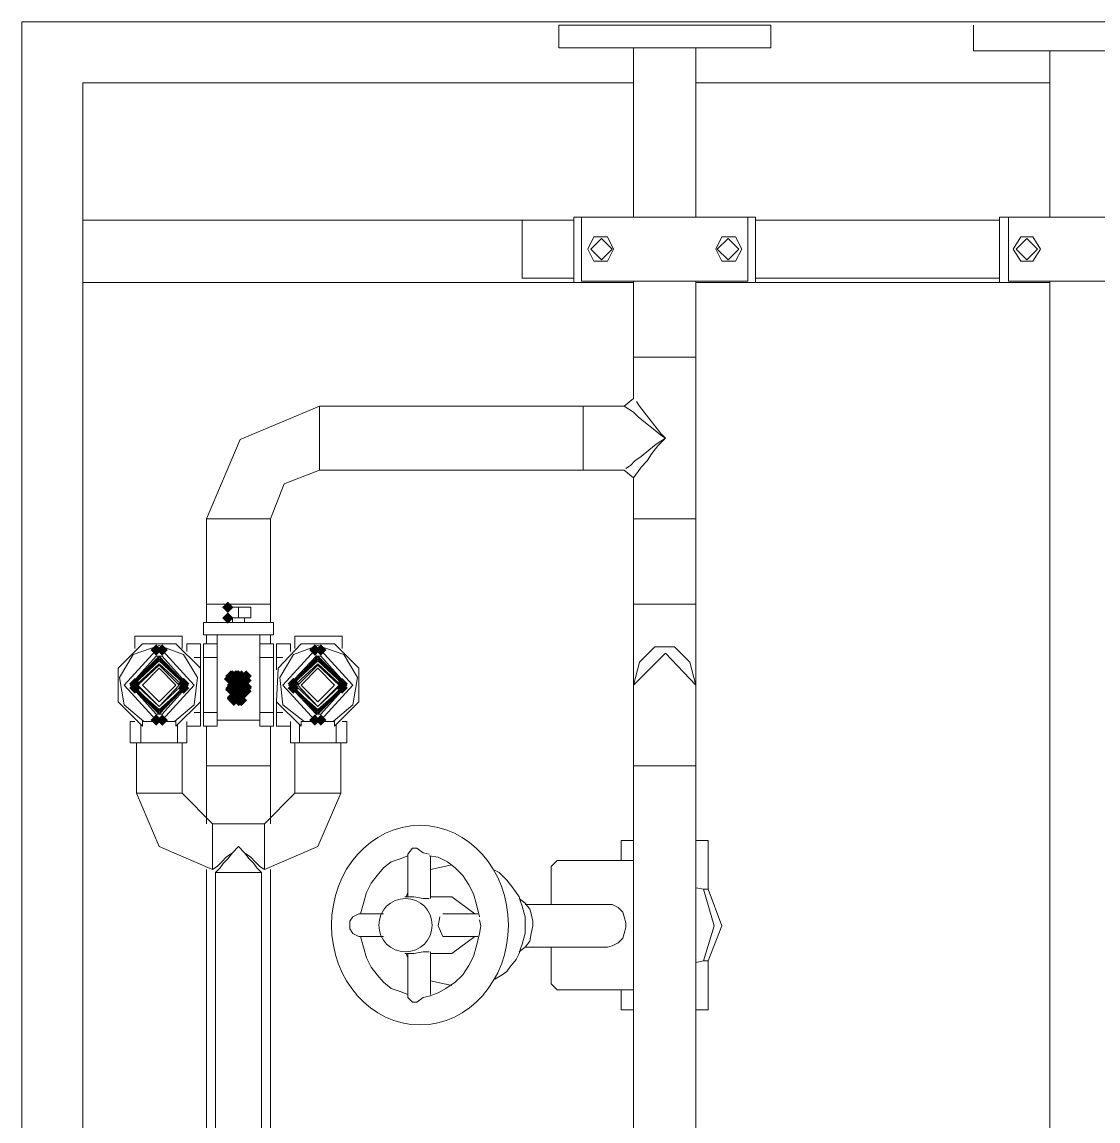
# Model space of a CAD drawing. Header units: millimetres. Extents: x -4415 to 173792, y -78716 to 47289.
# Drawn here: x 43000 to 43758, y 3240 to 4014 of the extents above; entities that cross this region are included whole.
import ezdxf

# ---------------------------------------------------------------- set-up
doc = ezdxf.new("R2010")
doc.units = ezdxf.units.MM

msp = doc.modelspace()

# ---------------------------------------------------------------- hatches: boundary and pattern name
h = msp.add_hatch(color=0)
h.dxf.hatch_style = 2
h.paths.add_polyline_path([(43144.99, 3597.52), (43141.02, 3601.5), (43144.99, 3605.47), (43148.96, 3601.5)])
h = msp.add_hatch(color=0)
h.dxf.hatch_style = 2
h.paths.add_polyline_path([(43144.99, 3590.01), (43141.02, 3593.98), (43144.99, 3597.95), (43148.96, 3593.98)])
h = msp.add_hatch(color=0)
h.dxf.hatch_style = 2
h.paths.add_polyline_path([(43094.54, 3567.47), (43090.56, 3571.44), (43094.54, 3575.41), (43098.51, 3571.44)])
h = msp.add_hatch(color=0)
h.dxf.hatch_style = 2
h.paths.add_polyline_path([(43098.83, 3567.47), (43094.86, 3571.44), (43098.83, 3575.41), (43102.8, 3571.44)])
h = msp.add_hatch(color=0)
h.dxf.hatch_style = 2
h.paths.add_polyline_path([(43206.18, 3567.47), (43202.21, 3571.44), (43206.18, 3575.41), (43210.15, 3571.44)])
h = msp.add_hatch(color=0)
h.dxf.hatch_style = 2
h.paths.add_polyline_path([(43210.47, 3567.47), (43206.5, 3571.44), (43210.47, 3575.41), (43214.44, 3571.44)])
h = msp.add_hatch(color=0)
h.dxf.hatch_style = 2
h.paths.add_polyline_path([(43146.06, 3547.07), (43142.09, 3551.04), (43146.06, 3555.01), (43150.04, 3551.04)])
h = msp.add_hatch(color=0)
h.dxf.hatch_style = 2
h.paths.add_polyline_path([(43147.14, 3549.22), (43143.16, 3553.19), (43147.14, 3557.16), (43151.11, 3553.19)])
h = msp.add_hatch(color=0)
h.dxf.hatch_style = 2
h.paths.add_polyline_path([(43147.14, 3549.22), (43143.16, 3553.19), (43147.14, 3557.16), (43151.11, 3553.19)])
h = msp.add_hatch(color=0)
h.dxf.hatch_style = 2
h.paths.add_polyline_path([(43147.14, 3547.07), (43143.16, 3551.04), (43147.14, 3555.01), (43151.11, 3551.04)])
h = msp.add_hatch(color=0)
h.dxf.hatch_style = 2
h.paths.add_polyline_path([(43148.21, 3549.22), (43144.24, 3553.19), (43148.21, 3557.16), (43152.18, 3553.19)])
h = msp.add_hatch(color=0)
h.dxf.hatch_style = 2
h.paths.add_polyline_path([(43148.21, 3547.07), (43144.24, 3551.04), (43148.21, 3555.01), (43152.18, 3551.04)])
h = msp.add_hatch(color=0)
h.dxf.hatch_style = 2
h.paths.add_polyline_path([(43148.21, 3546), (43144.24, 3549.97), (43148.21, 3553.94), (43152.18, 3549.97)])
h = msp.add_hatch(color=0)
h.dxf.hatch_style = 2
h.paths.add_polyline_path([(43149.28, 3547.07), (43145.31, 3551.04), (43149.28, 3555.01), (43153.26, 3551.04)])
h = msp.add_hatch(color=0)
h.dxf.hatch_style = 2
h.paths.add_polyline_path([(43150.36, 3549.22), (43146.39, 3553.19), (43150.36, 3557.16), (43154.33, 3553.19)])
h = msp.add_hatch(color=0)
h.dxf.hatch_style = 2
h.paths.add_polyline_path([(43150.36, 3546), (43146.39, 3549.97), (43150.36, 3553.94), (43154.33, 3549.97)])
h = msp.add_hatch(color=0)
h.dxf.hatch_style = 2
h.paths.add_polyline_path([(43150.36, 3546), (43146.39, 3549.97), (43150.36, 3553.94), (43154.33, 3549.97)])
h = msp.add_hatch(color=0)
h.dxf.hatch_style = 2
h.paths.add_polyline_path([(43150.36, 3546), (43146.39, 3549.97), (43150.36, 3553.94), (43154.33, 3549.97)])
h = msp.add_hatch(color=0)
h.dxf.hatch_style = 2
h.paths.add_polyline_path([(43150.36, 3546), (43146.39, 3549.97), (43150.36, 3553.94), (43154.33, 3549.97)])
h = msp.add_hatch(color=0)
h.dxf.hatch_style = 2
h.paths.add_polyline_path([(43151.43, 3549.22), (43147.46, 3553.19), (43151.43, 3557.16), (43155.4, 3553.19)])
h = msp.add_hatch(color=0)
h.dxf.hatch_style = 2
h.paths.add_polyline_path([(43152.5, 3549.22), (43148.53, 3553.19), (43152.5, 3557.16), (43156.48, 3553.19)])
h = msp.add_hatch(color=0)
h.dxf.hatch_style = 2
h.paths.add_polyline_path([(43152.5, 3546), (43148.53, 3549.97), (43152.5, 3553.94), (43156.48, 3549.97)])
h = msp.add_hatch(color=0)
h.dxf.hatch_style = 2
h.paths.add_polyline_path([(43152.5, 3546), (43148.53, 3549.97), (43152.5, 3553.94), (43156.48, 3549.97)])
h = msp.add_hatch(color=0)
h.dxf.hatch_style = 2
h.paths.add_polyline_path([(43152.5, 3546), (43148.53, 3549.97), (43152.5, 3553.94), (43156.48, 3549.97)])
h = msp.add_hatch(color=0)
h.dxf.hatch_style = 2
h.paths.add_polyline_path([(43152.5, 3546), (43148.53, 3549.97), (43152.5, 3553.94), (43156.48, 3549.97)])
h = msp.add_hatch(color=0)
h.dxf.hatch_style = 2
h.paths.add_polyline_path([(43154.65, 3549.22), (43150.68, 3553.19), (43154.65, 3557.16), (43158.62, 3553.19)])
h = msp.add_hatch(color=0)
h.dxf.hatch_style = 2
h.paths.add_polyline_path([(43154.65, 3546), (43150.68, 3549.97), (43154.65, 3553.94), (43158.62, 3549.97)])
h = msp.add_hatch(color=0)
h.dxf.hatch_style = 2
h.paths.add_polyline_path([(43154.65, 3546), (43150.68, 3549.97), (43154.65, 3553.94), (43158.62, 3549.97)])
h = msp.add_hatch(color=0)
h.dxf.hatch_style = 2
h.paths.add_polyline_path([(43154.65, 3546), (43150.68, 3549.97), (43154.65, 3553.94), (43158.62, 3549.97)])
h = msp.add_hatch(color=0)
h.dxf.hatch_style = 2
h.paths.add_polyline_path([(43154.65, 3546), (43150.68, 3549.97), (43154.65, 3553.94), (43158.62, 3549.97)])
h = msp.add_hatch(color=0)
h.dxf.hatch_style = 2
h.paths.add_polyline_path([(43155.72, 3547.07), (43151.75, 3551.04), (43155.72, 3555.01), (43159.7, 3551.04)])
h = msp.add_hatch(color=0)
h.dxf.hatch_style = 2
h.paths.add_polyline_path([(43156.8, 3546), (43152.83, 3549.97), (43156.8, 3553.94), (43160.77, 3549.97)])
h = msp.add_hatch(color=0)
h.dxf.hatch_style = 2
h.paths.add_polyline_path([(43157.87, 3549.22), (43153.9, 3553.19), (43157.87, 3557.16), (43161.84, 3553.19)])
h = msp.add_hatch(color=0)
h.dxf.hatch_style = 2
h.paths.add_polyline_path([(43157.87, 3549.22), (43153.9, 3553.19), (43157.87, 3557.16), (43161.84, 3553.19)])
h = msp.add_hatch(color=0)
h.dxf.hatch_style = 2
h.paths.add_polyline_path([(43157.87, 3549.22), (43153.9, 3553.19), (43157.87, 3557.16), (43161.84, 3553.19)])
h = msp.add_hatch(color=0)
h.dxf.hatch_style = 2
h.paths.add_polyline_path([(43157.87, 3549.22), (43153.9, 3553.19), (43157.87, 3557.16), (43161.84, 3553.19)])
h = msp.add_hatch(color=0)
h.dxf.hatch_style = 2
h.paths.add_polyline_path([(43157.87, 3546), (43153.9, 3549.97), (43157.87, 3553.94), (43161.84, 3549.97)])
h = msp.add_hatch(color=0)
h.dxf.hatch_style = 2
h.paths.add_polyline_path([(43157.87, 3546), (43153.9, 3549.97), (43157.87, 3553.94), (43161.84, 3549.97)])
h = msp.add_hatch(color=0)
h.dxf.hatch_style = 2
h.paths.add_polyline_path([(43079.51, 3543.85), (43075.53, 3547.82), (43079.51, 3551.79), (43083.48, 3547.82)])
h = msp.add_hatch(color=0)
h.dxf.hatch_style = 2
h.paths.add_polyline_path([(43079.51, 3540.63), (43075.53, 3544.6), (43079.51, 3548.57), (43083.48, 3544.6)])
h = msp.add_hatch(color=0)
h.dxf.hatch_style = 2
h.paths.add_polyline_path([(43113.86, 3543.85), (43109.89, 3547.82), (43113.86, 3551.79), (43117.83, 3547.82)])
h = msp.add_hatch(color=0)
h.dxf.hatch_style = 2
h.paths.add_polyline_path([(43113.86, 3540.63), (43109.89, 3544.6), (43113.86, 3548.57), (43117.83, 3544.6)])
h = msp.add_hatch(color=0)
h.dxf.hatch_style = 2
h.paths.add_polyline_path([(43147.14, 3540.63), (43143.16, 3544.6), (43147.14, 3548.57), (43151.11, 3544.6)])
h = msp.add_hatch(color=0)
h.dxf.hatch_style = 2
h.paths.add_polyline_path([(43147.14, 3539.56), (43143.16, 3543.53), (43147.14, 3547.5), (43151.11, 3543.53)])
h = msp.add_hatch(color=0)
h.dxf.hatch_style = 2
h.paths.add_polyline_path([(43148.21, 3542.78), (43144.24, 3546.75), (43148.21, 3550.72), (43152.18, 3546.75)])
h = msp.add_hatch(color=0)
h.dxf.hatch_style = 2
h.paths.add_polyline_path([(43148.21, 3538.48), (43144.24, 3542.45), (43148.21, 3546.43), (43152.18, 3542.45)])
h = msp.add_hatch(color=0)
h.dxf.hatch_style = 2
h.paths.add_polyline_path([(43149.28, 3540.63), (43145.31, 3544.6), (43149.28, 3548.57), (43153.26, 3544.6)])
h = msp.add_hatch(color=0)
h.dxf.hatch_style = 2
h.paths.add_polyline_path([(43149.28, 3539.56), (43145.31, 3543.53), (43149.28, 3547.5), (43153.26, 3543.53)])
h = msp.add_hatch(color=0)
h.dxf.hatch_style = 2
h.paths.add_polyline_path([(43149.28, 3539.56), (43145.31, 3543.53), (43149.28, 3547.5), (43153.26, 3543.53)])
h = msp.add_hatch(color=0)
h.dxf.hatch_style = 2
h.paths.add_polyline_path([(43150.36, 3542.78), (43146.39, 3546.75), (43150.36, 3550.72), (43154.33, 3546.75)])
h = msp.add_hatch(color=0)
h.dxf.hatch_style = 2
h.paths.add_polyline_path([(43150.36, 3542.78), (43146.39, 3546.75), (43150.36, 3550.72), (43154.33, 3546.75)])
h = msp.add_hatch(color=0)
h.dxf.hatch_style = 2
h.paths.add_polyline_path([(43150.36, 3542.78), (43146.39, 3546.75), (43150.36, 3550.72), (43154.33, 3546.75)])
h = msp.add_hatch(color=0)
h.dxf.hatch_style = 2
h.paths.add_polyline_path([(43150.36, 3542.78), (43146.39, 3546.75), (43150.36, 3550.72), (43154.33, 3546.75)])
h = msp.add_hatch(color=0)
h.dxf.hatch_style = 2
h.paths.add_polyline_path([(43150.36, 3538.48), (43146.39, 3542.45), (43150.36, 3546.43), (43154.33, 3542.45)])
h = msp.add_hatch(color=0)
h.dxf.hatch_style = 2
h.paths.add_polyline_path([(43151.43, 3539.56), (43147.46, 3543.53), (43151.43, 3547.5), (43155.4, 3543.53)])
h = msp.add_hatch(color=0)
h.dxf.hatch_style = 2
h.paths.add_polyline_path([(43152.5, 3541.7), (43148.53, 3545.68), (43152.5, 3549.65), (43156.48, 3545.68)])
h = msp.add_hatch(color=0)
h.dxf.hatch_style = 2
h.paths.add_polyline_path([(43152.5, 3541.7), (43148.53, 3545.68), (43152.5, 3549.65), (43156.48, 3545.68)])
h = msp.add_hatch(color=0)
h.dxf.hatch_style = 2
h.paths.add_polyline_path([(43152.5, 3541.7), (43148.53, 3545.68), (43152.5, 3549.65), (43156.48, 3545.68)])
h = msp.add_hatch(color=0)
h.dxf.hatch_style = 2
h.paths.add_polyline_path([(43152.5, 3541.7), (43148.53, 3545.68), (43152.5, 3549.65), (43156.48, 3545.68)])
h = msp.add_hatch(color=0)
h.dxf.hatch_style = 2
h.paths.add_polyline_path([(43152.5, 3538.48), (43148.53, 3542.45), (43152.5, 3546.43), (43156.48, 3542.45)])
h = msp.add_hatch(color=0)
h.dxf.hatch_style = 2
h.paths.add_polyline_path([(43154.65, 3541.7), (43150.68, 3545.68), (43154.65, 3549.65), (43158.62, 3545.68)])
h = msp.add_hatch(color=0)
h.dxf.hatch_style = 2
h.paths.add_polyline_path([(43154.65, 3541.7), (43150.68, 3545.68), (43154.65, 3549.65), (43158.62, 3545.68)])
h = msp.add_hatch(color=0)
h.dxf.hatch_style = 2
h.paths.add_polyline_path([(43154.65, 3541.7), (43150.68, 3545.68), (43154.65, 3549.65), (43158.62, 3545.68)])
h = msp.add_hatch(color=0)
h.dxf.hatch_style = 2
h.paths.add_polyline_path([(43154.65, 3541.7), (43150.68, 3545.68), (43154.65, 3549.65), (43158.62, 3545.68)])
h = msp.add_hatch(color=0)
h.dxf.hatch_style = 2
h.paths.add_polyline_path([(43154.65, 3538.48), (43150.68, 3542.45), (43154.65, 3546.43), (43158.62, 3542.45)])
h = msp.add_hatch(color=0)
h.dxf.hatch_style = 2
h.paths.add_polyline_path([(43155.72, 3541.7), (43151.75, 3545.68), (43155.72, 3549.65), (43159.7, 3545.68)])
h = msp.add_hatch(color=0)
h.dxf.hatch_style = 2
h.paths.add_polyline_path([(43156.8, 3541.7), (43152.83, 3545.68), (43156.8, 3549.65), (43160.77, 3545.68)])
h = msp.add_hatch(color=0)
h.dxf.hatch_style = 2
h.paths.add_polyline_path([(43156.8, 3541.7), (43152.83, 3545.68), (43156.8, 3549.65), (43160.77, 3545.68)])
h = msp.add_hatch(color=0)
h.dxf.hatch_style = 2
h.paths.add_polyline_path([(43156.8, 3541.7), (43152.83, 3545.68), (43156.8, 3549.65), (43160.77, 3545.68)])
h = msp.add_hatch(color=0)
h.dxf.hatch_style = 2
h.paths.add_polyline_path([(43156.8, 3541.7), (43152.83, 3545.68), (43156.8, 3549.65), (43160.77, 3545.68)])
h = msp.add_hatch(color=0)
h.dxf.hatch_style = 2
h.paths.add_polyline_path([(43156.8, 3540.63), (43152.83, 3544.6), (43156.8, 3548.57), (43160.77, 3544.6)])
h = msp.add_hatch(color=0)
h.dxf.hatch_style = 2
h.paths.add_polyline_path([(43157.87, 3541.7), (43153.9, 3545.68), (43157.87, 3549.65), (43161.84, 3545.68)])
h = msp.add_hatch(color=0)
h.dxf.hatch_style = 2
h.paths.add_polyline_path([(43157.87, 3540.63), (43153.9, 3544.6), (43157.87, 3548.57), (43161.84, 3544.6)])
h = msp.add_hatch(color=0)
h.dxf.hatch_style = 2
h.paths.add_polyline_path([(43157.87, 3538.48), (43153.9, 3542.45), (43157.87, 3546.43), (43161.84, 3542.45)])
h = msp.add_hatch(color=0)
h.dxf.hatch_style = 2
h.paths.add_polyline_path([(43191.15, 3543.85), (43187.18, 3547.82), (43191.15, 3551.79), (43195.12, 3547.82)])
h = msp.add_hatch(color=0)
h.dxf.hatch_style = 2
h.paths.add_polyline_path([(43191.15, 3540.63), (43187.18, 3544.6), (43191.15, 3548.57), (43195.12, 3544.6)])
h = msp.add_hatch(color=0)
h.dxf.hatch_style = 2
h.paths.add_polyline_path([(43225.5, 3543.85), (43221.53, 3547.82), (43225.5, 3551.79), (43229.47, 3547.82)])
h = msp.add_hatch(color=0)
h.dxf.hatch_style = 2
h.paths.add_polyline_path([(43225.5, 3540.63), (43221.53, 3544.6), (43225.5, 3548.57), (43229.47, 3544.6)])
h = msp.add_hatch(color=0)
h.dxf.hatch_style = 2
h.paths.add_polyline_path([(43148.21, 3534.19), (43144.24, 3538.16), (43148.21, 3542.13), (43152.18, 3538.16)])
h = msp.add_hatch(color=0)
h.dxf.hatch_style = 2
h.paths.add_polyline_path([(43148.21, 3533.12), (43144.24, 3537.09), (43148.21, 3541.06), (43152.18, 3537.09)])
h = msp.add_hatch(color=0)
h.dxf.hatch_style = 2
h.paths.add_polyline_path([(43149.28, 3535.26), (43145.31, 3539.23), (43149.28, 3543.21), (43153.26, 3539.23)])
h = msp.add_hatch(color=0)
h.dxf.hatch_style = 2
h.paths.add_polyline_path([(43149.28, 3534.19), (43145.31, 3538.16), (43149.28, 3542.13), (43153.26, 3538.16)])
h = msp.add_hatch(color=0)
h.dxf.hatch_style = 2
h.paths.add_polyline_path([(43149.28, 3532.04), (43145.31, 3536.01), (43149.28, 3539.99), (43153.26, 3536.01)])
h = msp.add_hatch(color=0)
h.dxf.hatch_style = 2
h.paths.add_polyline_path([(43150.36, 3534.19), (43146.39, 3538.16), (43150.36, 3542.13), (43154.33, 3538.16)])
h = msp.add_hatch(color=0)
h.dxf.hatch_style = 2
h.paths.add_polyline_path([(43150.36, 3533.12), (43146.39, 3537.09), (43150.36, 3541.06), (43154.33, 3537.09)])
h = msp.add_hatch(color=0)
h.dxf.hatch_style = 2
h.paths.add_polyline_path([(43150.36, 3533.12), (43146.39, 3537.09), (43150.36, 3541.06), (43154.33, 3537.09)])
h = msp.add_hatch(color=0)
h.dxf.hatch_style = 2
h.paths.add_polyline_path([(43150.36, 3533.12), (43146.39, 3537.09), (43150.36, 3541.06), (43154.33, 3537.09)])
h = msp.add_hatch(color=0)
h.dxf.hatch_style = 2
h.paths.add_polyline_path([(43151.43, 3535.26), (43147.46, 3539.23), (43151.43, 3543.21), (43155.4, 3539.23)])
h = msp.add_hatch(color=0)
h.dxf.hatch_style = 2
h.paths.add_polyline_path([(43151.43, 3533.12), (43147.46, 3537.09), (43151.43, 3541.06), (43155.4, 3537.09)])
h = msp.add_hatch(color=0)
h.dxf.hatch_style = 2
h.paths.add_polyline_path([(43152.5, 3535.26), (43148.53, 3539.23), (43152.5, 3543.21), (43156.48, 3539.23)])
h = msp.add_hatch(color=0)
h.dxf.hatch_style = 2
h.paths.add_polyline_path([(43152.5, 3532.04), (43148.53, 3536.01), (43152.5, 3539.99), (43156.48, 3536.01)])
h = msp.add_hatch(color=0)
h.dxf.hatch_style = 2
h.paths.add_polyline_path([(43153.58, 3534.19), (43149.61, 3538.16), (43153.58, 3542.13), (43157.55, 3538.16)])
h = msp.add_hatch(color=0)
h.dxf.hatch_style = 2
h.paths.add_polyline_path([(43153.58, 3534.19), (43149.61, 3538.16), (43153.58, 3542.13), (43157.55, 3538.16)])
h = msp.add_hatch(color=0)
h.dxf.hatch_style = 2
h.paths.add_polyline_path([(43153.58, 3533.12), (43149.61, 3537.09), (43153.58, 3541.06), (43157.55, 3537.09)])
h = msp.add_hatch(color=0)
h.dxf.hatch_style = 2
h.paths.add_polyline_path([(43153.58, 3532.04), (43149.61, 3536.01), (43153.58, 3539.99), (43157.55, 3536.01)])
h = msp.add_hatch(color=0)
h.dxf.hatch_style = 2
h.paths.add_polyline_path([(43154.65, 3535.26), (43150.68, 3539.23), (43154.65, 3543.21), (43158.62, 3539.23)])
h = msp.add_hatch(color=0)
h.dxf.hatch_style = 2
h.paths.add_polyline_path([(43154.65, 3532.04), (43150.68, 3536.01), (43154.65, 3539.99), (43158.62, 3536.01)])
h = msp.add_hatch(color=0)
h.dxf.hatch_style = 2
h.paths.add_polyline_path([(43094.54, 3518.09), (43090.56, 3522.06), (43094.54, 3526.03), (43098.51, 3522.06)])
h = msp.add_hatch(color=0)
h.dxf.hatch_style = 2
h.paths.add_polyline_path([(43098.83, 3518.09), (43094.86, 3522.06), (43098.83, 3526.03), (43102.8, 3522.06)])
h = msp.add_hatch(color=0)
h.dxf.hatch_style = 2
h.paths.add_polyline_path([(43206.18, 3518.09), (43202.21, 3522.06), (43206.18, 3526.03), (43210.15, 3522.06)])
h = msp.add_hatch(color=0)
h.dxf.hatch_style = 2
h.paths.add_polyline_path([(43210.47, 3518.09), (43206.5, 3522.06), (43210.47, 3526.03), (43214.44, 3522.06)])

# ---------------------------------------------------------------- linework, layer by layer
at = {"color": 0, "lineweight": 0}
for points in [[(43000.07, 4013.72), (43000.07, 2313.3)], [(43000.07, 4013.72), (43410.14, 4013.72)], [(43377.94, 3995.47), (43377.94, 4011.57)], [(43453.08, 4011.57), (43377.94, 4011.57)], [(43453.08, 4013.72), (43410.14, 4013.72)], [(43494.95, 4013.72), (43453.08, 4013.72)], [(43527.15, 4011.57), (43453.08, 4011.57)], [(43494.95, 4013.72), (43801.97, 4013.72)], [(43527.15, 4011.57), (43527.15, 3995.47)], [(43669.93, 3993.32), (43669.93, 4011.57)], [(43453.08, 3995.47), (43377.94, 3995.47)], [(43430.54, 3876.31), (43430.54, 3995.47)], [(43527.15, 3995.47), (43453.08, 3995.47)], [(43474.55, 3995.47), (43474.55, 3876.31)], [(43752.59, 3993.32), (43669.93, 3993.32)], [(43723.6, 3876.31), (43723.6, 3993.32)], [(43835.25, 3993.32), (43752.59, 3993.32)], [(43043.01, 3970.78), (43043.01, 2356.24)], [(43043.01, 3970.78), (43430.54, 3970.78)], [(43474.55, 3970.78), (43723.6, 3970.78)], [(43043.01, 3874.16), (43352.17, 3874.16)], [(43352.17, 3874.16), (43388.67, 3874.16)], [(43352.17, 3874.16), (43352.17, 3833.37)], [(43388.67, 3876.31), (43430.54, 3876.31)], [(43388.67, 3830.15), (43388.67, 3876.31)], [(43394.04, 3876.31), (43511.05, 3876.31)], [(43394.04, 3831.23), (43394.04, 3876.31)], [(43474.55, 3876.31), (43516.42, 3876.31)], [(43511.05, 3876.31), (43511.05, 3831.23)], [(43516.42, 3876.31), (43516.42, 3830.15)], [(43516.42, 3874.16), (43688.18, 3874.16)], [(43688.18, 3876.31), (43723.6, 3876.31)], [(43688.18, 3830.15), (43688.18, 3876.31)], [(43694.62, 3876.31), (43810.56, 3876.31)], [(43694.62, 3831.23), (43694.62, 3876.31)], [(43398.33, 3853.77), (43402.63, 3862.36)], [(43402.63, 3862.36), (43412.29, 3862.36)], [(43412.29, 3862.36), (43416.58, 3853.77)], [(43488.51, 3853.77), (43492.8, 3862.36)], [(43492.8, 3862.36), (43502.46, 3862.36)], [(43502.46, 3862.36), (43506.76, 3853.77)], [(43697.84, 3853.77), (43703.21, 3862.36)], [(43703.21, 3862.36), (43711.8, 3862.36)], [(43711.8, 3862.36), (43717.16, 3853.77)], [(43402.63, 3845.18), (43398.33, 3853.77)], [(43416.58, 3853.77), (43412.29, 3845.18)], [(43492.8, 3845.18), (43488.51, 3853.77)], [(43506.76, 3853.77), (43502.46, 3845.18)], [(43703.21, 3845.18), (43697.84, 3853.77)], [(43717.16, 3853.77), (43711.8, 3845.18)], [(43412.29, 3845.18), (43402.63, 3845.18)], [(43502.46, 3845.18), (43492.8, 3845.18)], [(43711.8, 3845.18), (43703.21, 3845.18)], [(43352.17, 3833.37), (43388.67, 3833.37)], [(43516.42, 3833.37), (43688.18, 3833.37)], [(43043.01, 3830.15), (43388.67, 3830.15)], [(43430.54, 3830.15), (43388.67, 3830.15)], [(43511.05, 3831.23), (43394.04, 3831.23)], [(43430.54, 3777.55), (43430.54, 3831.23)], [(43474.55, 3831.23), (43474.55, 3777.55)], [(43516.42, 3830.15), (43474.55, 3830.15)], [(43516.42, 3830.15), (43688.18, 3830.15)], [(43723.6, 3830.15), (43688.18, 3830.15)], [(43810.56, 3831.23), (43694.62, 3831.23)], [(43723.6, 3187.13), (43723.6, 3831.23)], [(43430.54, 3748.57), (43430.54, 3777.55)], [(43430.54, 3777.55), (43474.55, 3777.55)], [(43474.55, 3777.55), (43474.55, 3663.76)], [(43430.54, 3748.57), (43424.1, 3743.2)], [(43453.08, 3720.66), (43449.86, 3723.88), (43445.57, 3729.24), (43441.27, 3734.61), (43438.05, 3738.9), (43434.83, 3743.2), (43432.69, 3746.42)], [(43129.96, 3663.76), (43153.58, 3719.58), (43209.4, 3743.2)], [(43209.4, 3743.2), (43395.11, 3743.2)], [(43209.4, 3743.2), (43209.4, 3698.11)], [(43209.4, 3720.66), (43209.4, 3743.2)], [(43395.11, 3743.2), (43424.1, 3743.2)], [(43395.11, 3743.2), (43395.11, 3698.11)], [(43424.1, 3743.2), (43427.32, 3741.05), (43430.54, 3738.9), (43433.76, 3735.68), (43439.13, 3731.39), (43444.5, 3727.1), (43449.86, 3722.8), (43453.08, 3720.66)], [(43209.4, 3698.11), (43209.4, 3720.66)], [(43453.08, 3720.66), (43449.86, 3718.51), (43446.64, 3716.36), (43441.27, 3712.07), (43435.91, 3707.77), (43431.61, 3704.55), (43428.39, 3701.33), (43425.17, 3699.18)], [(43430.54, 3692.74), (43433.76, 3697.04), (43435.91, 3700.26), (43440.2, 3704.55), (43443.42, 3709.92), (43447.72, 3715.29), (43453.08, 3720.66)], [(43175.05, 3663.76), (43184.71, 3688.45), (43209.4, 3698.11)], [(43395.11, 3698.11), (43209.4, 3698.11)], [(43424.1, 3698.11), (43395.11, 3698.11)], [(43424.1, 3698.11), (43430.54, 3692.74)], [(43430.54, 3663.76), (43430.54, 3692.74)], [(43129.96, 3603.64), (43129.96, 3663.76)], [(43129.96, 3663.76), (43175.05, 3663.76)], [(43152.5, 3663.76), (43129.96, 3663.76)], [(43175.05, 3663.76), (43152.5, 3663.76)], [(43175.05, 3663.76), (43175.05, 3603.64)], [(43430.54, 3603.64), (43430.54, 3663.76)], [(43430.54, 3663.76), (43474.55, 3663.76)], [(43474.55, 3663.76), (43474.55, 3603.64)], [(43129.96, 3590.76), (43129.96, 3603.64)], [(43129.96, 3603.64), (43175.05, 3603.64)], [(43144.99, 3593.98), (43144.99, 3601.5)], [(43152.5, 3601.5), (43144.99, 3601.5)], [(43144.99, 3593.98), (43144.99, 3601.5)], [(43152.5, 3593.98), (43152.5, 3601.5)], [(43161.09, 3601.5), (43152.5, 3601.5)], [(43161.09, 3593.98), (43161.09, 3601.5)], [(43175.05, 3603.64), (43175.05, 3590.76)], [(43430.54, 3546.75), (43430.54, 3603.64)], [(43430.54, 3603.64), (43474.55, 3603.64)], [(43474.55, 3603.64), (43474.55, 3546.75)], [(43152.5, 3593.98), (43144.99, 3593.98)], [(43148.21, 3590.76), (43148.21, 3593.98)], [(43161.09, 3593.98), (43152.5, 3593.98)], [(43156.8, 3593.98), (43156.8, 3590.76)], [(43127.81, 3582.17), (43127.81, 3590.76)], [(43177.19, 3590.76), (43127.81, 3590.76)], [(43177.19, 3590.76), (43177.19, 3582.17)], [(43079.51, 3572.51), (43079.51, 3581.1)], [(43112.78, 3581.1), (43079.51, 3581.1)], [(43112.78, 3581.1), (43112.78, 3572.51)], [(43177.19, 3582.17), (43127.81, 3582.17)], [(43129.96, 3575.73), (43129.96, 3582.17)], [(43137.48, 3575.73), (43137.48, 3582.17)], [(43167.53, 3582.17), (43167.53, 3575.73)], [(43175.05, 3582.17), (43175.05, 3575.73)], [(43192.22, 3572.51), (43192.22, 3581.1)], [(43225.5, 3581.1), (43192.22, 3581.1)], [(43225.5, 3581.1), (43225.5, 3572.51)], [(43084.87, 3517.76), (43067.7, 3534.94), (43067.7, 3558.56), (43084.87, 3575.73), (43108.49, 3575.73), (43125.67, 3558.56), (43125.67, 3534.94), (43108.49, 3517.76)], [(43085.95, 3520.98), (43071.99, 3532.79), (43068.77, 3552.12), (43078.43, 3568.22), (43096.68, 3574.66), (43113.86, 3568.22), (43123.52, 3552.12), (43121.37, 3532.79), (43107.42, 3520.98)], [(43094.54, 3522.06), (43071.99, 3546.75), (43094.54, 3571.44)], [(43094.54, 3571.44), (43098.83, 3571.44)], [(43094.54, 3571.44), (43094.54, 3567.15)], [(43094.54, 3571.44), (43098.83, 3571.44)], [(43098.83, 3571.44), (43098.83, 3567.15)], [(43098.83, 3571.44), (43121.37, 3546.75), (43098.83, 3522.06)], [(43116.01, 3575.73), (43125.67, 3575.73)], [(43116.01, 3570.37), (43116.01, 3575.73)], [(43125.67, 3566.07), (43125.67, 3575.73)], [(43127.81, 3575.73), (43137.48, 3575.73)], [(43127.81, 3566.07), (43127.81, 3575.73)], [(43137.48, 3566.07), (43137.48, 3575.73)], [(43177.19, 3575.73), (43167.53, 3575.73)], [(43167.53, 3566.07), (43167.53, 3575.73)], [(43177.19, 3566.07), (43177.19, 3575.73)], [(43196.52, 3517.76), (43179.34, 3534.94), (43180.41, 3558.56), (43196.52, 3575.73), (43220.13, 3575.73), (43237.31, 3558.56), (43237.31, 3534.94), (43220.13, 3517.76)], [(43189, 3575.73), (43179.34, 3575.73)], [(43179.34, 3566.07), (43179.34, 3575.73)], [(43198.66, 3520.98), (43183.64, 3532.79), (43181.49, 3552.12), (43191.15, 3568.22), (43208.33, 3574.66), (43226.58, 3568.22), (43236.24, 3552.12), (43233.02, 3532.79), (43219.06, 3520.98)], [(43206.18, 3522.06), (43183.64, 3546.75), (43206.18, 3571.44)], [(43189, 3570.37), (43189, 3575.73)], [(43206.18, 3571.44), (43210.47, 3571.44)], [(43206.18, 3571.44), (43207.25, 3567.15)], [(43206.18, 3571.44), (43210.47, 3571.44)], [(43210.47, 3571.44), (43210.47, 3567.15)], [(43210.47, 3571.44), (43233.02, 3546.75), (43210.47, 3522.06)], [(43430.54, 3546.75), (43434.83, 3562.85), (43445.57, 3573.59), (43459.52, 3573.59), (43470.26, 3562.85), (43474.55, 3546.75)], [(43430.54, 3546.75), (43453.08, 3569.29), (43474.55, 3546.75)], [(43094.54, 3526.35), (43076.29, 3546.75), (43094.54, 3567.15)], [(43079.51, 3547.82), (43096.68, 3563.92), (43113.86, 3547.82)], [(43081.65, 3547.82), (43096.68, 3561.78), (43111.71, 3547.82)], [(43094.54, 3567.15), (43098.83, 3567.15)], [(43098.83, 3567.15), (43117.08, 3546.75), (43098.83, 3526.35)], [(43121.37, 3566.07), (43125.67, 3566.07)], [(43125.67, 3557.48), (43125.67, 3566.07)], [(43127.81, 3566.07), (43137.48, 3566.07)], [(43127.81, 3527.43), (43127.81, 3566.07)], [(43137.48, 3527.43), (43137.48, 3566.07)], [(43177.19, 3566.07), (43167.53, 3566.07)], [(43167.53, 3527.43), (43167.53, 3566.07)], [(43177.19, 3527.43), (43177.19, 3566.07)], [(43179.34, 3557.48), (43179.34, 3566.07)], [(43183.64, 3566.07), (43179.34, 3566.07)], [(43207.25, 3526.35), (43187.93, 3546.75), (43207.25, 3567.15)], [(43191.15, 3547.82), (43208.33, 3563.92), (43225.5, 3547.82)], [(43193.3, 3547.82), (43208.33, 3561.78), (43223.35, 3547.82)], [(43207.25, 3567.15), (43210.47, 3567.15)], [(43210.47, 3567.15), (43228.72, 3546.75), (43210.47, 3526.35)], [(43150.36, 3553.19), (43150.36, 3549.97)], [(43150.36, 3553.19), (43150.36, 3549.97)], [(43152.5, 3553.19), (43152.5, 3549.97)], [(43154.65, 3553.19), (43154.65, 3549.97)], [(43157.87, 3553.19), (43157.87, 3549.97)], [(43157.87, 3553.19), (43157.87, 3549.97)], [(43079.51, 3544.6), (43079.51, 3547.82)], [(43079.51, 3544.6), (43079.51, 3547.82)], [(43111.71, 3545.68), (43096.68, 3531.72), (43081.65, 3545.68)], [(43113.86, 3547.82), (43110.64, 3547.82)], [(43113.86, 3544.6), (43110.64, 3545.68)], [(43113.86, 3547.82), (43113.86, 3544.6)], [(43113.86, 3547.82), (43113.86, 3544.6)], [(43150.36, 3546.75), (43150.36, 3543.53)], [(43151.43, 3543.53), (43150.36, 3546.75)], [(43151.43, 3543.53), (43150.36, 3546.75)], [(43152.5, 3545.68), (43152.5, 3542.45)], [(43152.5, 3542.45), (43154.65, 3545.68)], [(43154.65, 3545.68), (43154.65, 3542.45)], [(43154.65, 3545.68), (43154.65, 3542.45)], [(43157.87, 3545.68), (43157.87, 3542.45)], [(43194.37, 3547.82), (43191.15, 3547.82)], [(43191.15, 3544.6), (43191.15, 3547.82)], [(43191.15, 3544.6), (43191.15, 3547.82)], [(43194.37, 3545.68), (43191.15, 3544.6)], [(43223.35, 3545.68), (43208.33, 3531.72), (43193.3, 3545.68)], [(43225.5, 3547.82), (43225.5, 3544.6)], [(43225.5, 3547.82), (43225.5, 3544.6)], [(43430.54, 3489.85), (43430.54, 3546.75)], [(43474.55, 3546.75), (43474.55, 3489.85)], [(43113.86, 3544.6), (43096.68, 3529.57), (43079.51, 3544.6)], [(43152.5, 3539.23), (43152.5, 3536.01)], [(43225.5, 3544.6), (43208.33, 3529.57), (43191.15, 3544.6)], [(43125.67, 3527.43), (43125.67, 3536.01)], [(43179.34, 3527.43), (43179.34, 3536.01)], [(43098.83, 3526.35), (43094.54, 3526.35)], [(43094.54, 3526.35), (43094.54, 3522.06)], [(43098.83, 3522.06), (43094.54, 3522.06)], [(43098.83, 3522.06), (43094.54, 3522.06)], [(43098.83, 3526.35), (43098.83, 3522.06)], [(43121.37, 3527.43), (43125.67, 3527.43)], [(43125.67, 3517.76), (43125.67, 3527.43)], [(43127.81, 3527.43), (43137.48, 3527.43)], [(43127.81, 3517.76), (43127.81, 3527.43)], [(43137.48, 3517.76), (43137.48, 3527.43)], [(43167.53, 3522.06), (43137.48, 3522.06)], [(43177.19, 3527.43), (43167.53, 3527.43)], [(43167.53, 3517.76), (43167.53, 3527.43)], [(43177.19, 3517.76), (43177.19, 3527.43)], [(43179.34, 3517.76), (43179.34, 3527.43)], [(43183.64, 3527.43), (43179.34, 3527.43)], [(43207.25, 3526.35), (43206.18, 3522.06)], [(43210.47, 3522.06), (43206.18, 3522.06)], [(43210.47, 3522.06), (43206.18, 3522.06)], [(43210.47, 3526.35), (43207.25, 3526.35)], [(43210.47, 3526.35), (43210.47, 3522.06)], [(43076.29, 3505.96), (43076.29, 3520.98)], [(43079.51, 3520.98), (43076.29, 3520.98)], [(43083.8, 3505.96), (43083.8, 3518.84)], [(43108.49, 3520.98), (43084.87, 3520.98)], [(43084.87, 3517.76), (43084.87, 3520.98)], [(43108.49, 3520.98), (43108.49, 3517.76)], [(43109.56, 3505.96), (43109.56, 3518.84)], [(43116.01, 3505.96), (43116.01, 3520.98)], [(43116.01, 3517.76), (43125.67, 3517.76)], [(43127.81, 3517.76), (43137.48, 3517.76)], [(43129.96, 3489.85), (43129.96, 3517.76)], [(43177.19, 3517.76), (43167.53, 3517.76)], [(43175.05, 3517.76), (43175.05, 3489.85)], [(43189, 3517.76), (43179.34, 3517.76)], [(43189, 3505.96), (43189, 3520.98)], [(43195.44, 3505.96), (43195.44, 3518.84)], [(43220.13, 3520.98), (43196.52, 3520.98)], [(43196.52, 3517.76), (43196.52, 3520.98)], [(43220.13, 3520.98), (43220.13, 3517.76)], [(43221.21, 3505.96), (43221.21, 3518.84)], [(43228.72, 3520.98), (43225.5, 3520.98)], [(43228.72, 3505.96), (43228.72, 3520.98)], [(43083.8, 3505.96), (43076.29, 3505.96)], [(43080.58, 3470.53), (43080.58, 3505.96)], [(43109.56, 3505.96), (43083.8, 3505.96)], [(43116.01, 3505.96), (43109.56, 3505.96)], [(43112.78, 3505.96), (43112.78, 3470.53)], [(43195.44, 3505.96), (43189, 3505.96)], [(43192.22, 3470.53), (43192.22, 3505.96)], [(43221.21, 3505.96), (43195.44, 3505.96)], [(43228.72, 3505.96), (43221.21, 3505.96)], [(43224.43, 3505.96), (43224.43, 3470.53)], [(43129.96, 3449.06), (43129.96, 3489.85)], [(43129.96, 3489.85), (43175.05, 3489.85)], [(43175.05, 3489.85), (43175.05, 3449.06)], [(43430.54, 3220.41), (43430.54, 3489.85)], [(43430.54, 3489.85), (43474.55, 3489.85)], [(43474.55, 3489.85), (43474.55, 3220.41)], [(43134.25, 3416.86), (43096.68, 3432.96), (43080.58, 3470.53)], [(43080.58, 3470.53), (43112.78, 3470.53)], [(43096.68, 3470.53), (43080.58, 3470.53)], [(43112.78, 3470.53), (43096.68, 3470.53)], [(43134.25, 3449.06), (43112.78, 3470.53)], [(43192.22, 3470.53), (43170.75, 3449.06)], [(43224.43, 3470.53), (43208.33, 3432.96), (43170.75, 3416.86)], [(43192.22, 3470.53), (43224.43, 3470.53)], [(43192.22, 3470.53), (43208.33, 3470.53)], [(43208.33, 3470.53), (43224.43, 3470.53)], [(43134.25, 3449.06), (43170.75, 3449.06)], [(43134.25, 3449.06), (43134.25, 3416.86)], [(43134.25, 3449.06), (43134.25, 3432.96)], [(43170.75, 3449.06), (43170.75, 3416.86)], [(43170.75, 3449.06), (43170.75, 3432.96)], [(43421.95, 3423.3), (43421.95, 3437.25)], [(43421.95, 3437.25), (43430.54, 3437.25)], [(43474.55, 3437.25), (43483.14, 3437.25)], [(43483.14, 3437.25), (43483.14, 3402.9)], [(43152.5, 3432.96), (43148.21, 3428.66), (43143.92, 3425.44), (43140.7, 3422.22), (43137.48, 3419), (43134.25, 3416.86)], [(43134.25, 3432.96), (43134.25, 3416.86)], [(43136.4, 3414.71), (43139.62, 3417.93), (43141.77, 3421.15), (43144.99, 3424.37), (43148.21, 3428.66), (43152.5, 3432.96)], [(43152.5, 3432.96), (43156.8, 3428.66), (43160.02, 3424.37), (43163.24, 3421.15), (43165.39, 3417.93), (43168.61, 3414.71)], [(43170.75, 3416.86), (43167.53, 3419), (43164.31, 3422.22), (43161.09, 3425.44), (43156.8, 3428.66), (43152.5, 3432.96)], [(43170.75, 3432.96), (43170.75, 3416.86)], [(43286.69, 3427.59), (43282.4, 3428.66), (43278.1, 3431.88), (43274.88, 3431.88), (43271.66, 3427.59)], [(43271.66, 3426.52), (43266.29, 3424.37), (43259.85, 3422.22), (43254.49, 3417.93), (43250.19, 3412.56), (43245.9, 3407.19), (43242.68, 3400.75), (43240.53, 3393.24), (43238.38, 3385.72)], [(43271.66, 3397.53), (43271.66, 3427.59)], [(43322.12, 3383.58), (43319.97, 3392.17), (43317.82, 3399.68), (43314.6, 3406.12), (43310.31, 3412.56), (43304.94, 3417.93), (43299.57, 3422.22), (43293.13, 3425.44), (43286.69, 3426.52)], [(43287.76, 3426.52), (43287.76, 3396.46)], [(43372.57, 3419), (43376.87, 3423.3)], [(43376.87, 3423.3), (43430.54, 3423.3)], [(43129.96, 3230.07), (43129.96, 3416.86)], [(43136.4, 2833.95), (43136.4, 3414.71)], [(43136.4, 3414.71), (43168.61, 3414.71)], [(43168.61, 3414.71), (43168.61, 2833.95)], [(43175.05, 3416.86), (43175.05, 3230.07)], [(43287.76, 3416.86), (43302.79, 3420.08)], [(43331.78, 3416.86), (43336.07, 3414.71), (43341.44, 3409.34), (43345.73, 3403.97), (43347.88, 3400.75), (43350.03, 3397.53), (43351.1, 3394.31), (43352.17, 3391.09), (43353.25, 3386.8), (43354.32, 3383.58), (43354.32, 3379.28), (43354.32, 3376.06), (43354.32, 3371.77), (43353.25, 3368.55), (43352.17, 3364.25), (43351.1, 3361.03), (43350.03, 3357.81), (43347.88, 3353.52), (43343.59, 3348.15), (43341.44, 3344.93), (43338.22, 3342.78), (43332.85, 3339.56)], [(43372.57, 3392.17), (43372.57, 3419)], [(43270.59, 3397.53), (43271.66, 3400.75)], [(43474.55, 3403.97), (43479.92, 3402.9)], [(43479.92, 3402.9), (43487.44, 3377.14), (43479.92, 3352.45)], [(43479.92, 3402.9), (43483.14, 3402.9)], [(43483.14, 3402.9), (43492.8, 3377.14), (43483.14, 3352.45)], [(43269.52, 3397.53), (43275.96, 3397.53)], [(43286.69, 3396.46), (43282.4, 3396.46), (43275.96, 3397.53)], [(43287.76, 3397.53), (43302.79, 3397.53)], [(43302.79, 3397.53), (43318.9, 3385.72)], [(43350.03, 3396.46), (43354.32, 3393.24), (43357.54, 3388.94), (43358.62, 3385.72), (43359.69, 3380.36), (43359.69, 3377.14), (43358.62, 3371.77), (43357.54, 3366.4), (43354.32, 3362.11), (43350.03, 3358.89)], [(43354.32, 3392.17), (43412.29, 3392.17)], [(43412.29, 3392.17), (43415.51, 3392.17), (43419.8, 3390.02), (43423.03, 3386.8), (43424.1, 3383.58), (43425.17, 3379.28), (43425.17, 3376.06), (43424.1, 3371.77), (43423.03, 3368.55), (43419.8, 3365.33), (43415.51, 3363.18), (43412.29, 3362.11)], [(43237.31, 3369.62), (43233.02, 3371.77), (43230.87, 3374.99), (43230.87, 3380.36), (43233.02, 3383.58), (43237.31, 3385.72)], [(43237.31, 3385.72), (43254.49, 3385.72)], [(43293.13, 3377.14), (43294.21, 3383.58)], [(43296.35, 3385.72), (43321.04, 3385.72)], [(43296.35, 3369.62), (43293.13, 3377.14)], [(43322.12, 3371.77), (43323.19, 3377.14), (43322.12, 3381.43)], [(43254.49, 3369.62), (43237.31, 3369.62)], [(43238.38, 3369.62), (43240.53, 3362.11), (43242.68, 3354.59), (43245.9, 3348.15), (43250.19, 3342.78), (43254.49, 3337.42), (43259.85, 3333.12), (43266.29, 3330.98), (43271.66, 3328.83)], [(43286.69, 3327.76), (43293.13, 3329.9), (43298.5, 3333.12), (43304.94, 3337.42), (43310.31, 3342.78), (43314.6, 3349.23), (43317.82, 3355.67), (43319.97, 3363.18), (43322.12, 3371.77)], [(43321.04, 3369.62), (43296.35, 3369.62)], [(43318.9, 3369.62), (43302.79, 3357.81)], [(43412.29, 3362.11), (43354.32, 3362.11)], [(43372.57, 3336.34), (43372.57, 3362.11)], [(43275.96, 3357.81), (43269.52, 3357.81)], [(43271.66, 3354.59), (43270.59, 3357.81)], [(43271.66, 3326.68), (43271.66, 3357.81)], [(43275.96, 3357.81), (43282.4, 3358.89), (43286.69, 3358.89)], [(43287.76, 3358.89), (43287.76, 3328.83)], [(43302.79, 3357.81), (43287.76, 3357.81)], [(43474.55, 3351.37), (43479.92, 3352.45)], [(43479.92, 3352.45), (43483.14, 3352.45)], [(43483.14, 3352.45), (43483.14, 3318.09)], [(43302.79, 3335.27), (43287.76, 3338.49)], [(43376.87, 3332.05), (43372.57, 3336.34)], [(43430.54, 3332.05), (43376.87, 3332.05)], [(43421.95, 3318.09), (43421.95, 3332.05)], [(43271.66, 3326.68), (43274.88, 3323.46), (43278.1, 3323.46), (43282.4, 3326.68), (43286.69, 3327.76)], [(43421.95, 3318.09), (43430.54, 3318.09)], [(43474.55, 3318.09), (43483.14, 3318.09)]]:
    msp.add_lwpolyline(points, dxfattribs=at)
for points in [[(43415.51, 3853.77), (43408, 3846.25), (43400.48, 3853.77), (43408, 3861.28)], [(43504.61, 3853.77), (43497.1, 3846.25), (43489.58, 3853.77), (43497.1, 3861.28)], [(43715.02, 3853.77), (43707.5, 3846.25), (43699.99, 3853.77), (43707.5, 3861.28)], [(43116.01, 3546.75), (43096.68, 3526.35), (43076.29, 3546.75), (43096.68, 3567.15)], [(43116.01, 3546.75), (43096.68, 3527.43), (43077.36, 3546.75), (43096.68, 3566.07)], [(43114.93, 3546.75), (43096.68, 3528.5), (43078.43, 3546.75), (43096.68, 3565)], [(43114.93, 3546.75), (43096.68, 3528.5), (43078.43, 3546.75), (43096.68, 3565)], [(43110.64, 3546.75), (43096.68, 3531.72), (43081.65, 3546.75), (43096.68, 3560.7)], [(43228.72, 3546.75), (43208.33, 3526.35), (43189, 3546.75), (43208.33, 3567.15)], [(43227.65, 3546.75), (43208.33, 3527.43), (43190.08, 3546.75), (43208.33, 3566.07)], [(43226.58, 3546.75), (43208.33, 3528.5), (43190.08, 3546.75), (43208.33, 3565)], [(43226.58, 3546.75), (43208.33, 3528.5), (43190.08, 3546.75), (43208.33, 3565)], [(43223.35, 3546.75), (43208.33, 3531.72), (43194.37, 3546.75), (43208.33, 3560.7)], [(43108.49, 3546.75), (43096.68, 3534.94), (43084.87, 3546.75), (43096.68, 3558.56)], [(43220.13, 3546.75), (43208.33, 3534.94), (43196.52, 3546.75), (43208.33, 3558.56)]]:
    msp.add_lwpolyline(points, close=True, dxfattribs=at)
msp.add_circle((43270.05, 3377.67), 18.79, dxfattribs=at)
msp.add_ellipse((43280.25, 3377.67), major_axis=(0, 70.31), ratio=0.885496, start_param=0, end_param=6.283185, dxfattribs=at)

doc.saveas('drawing.dxf')
